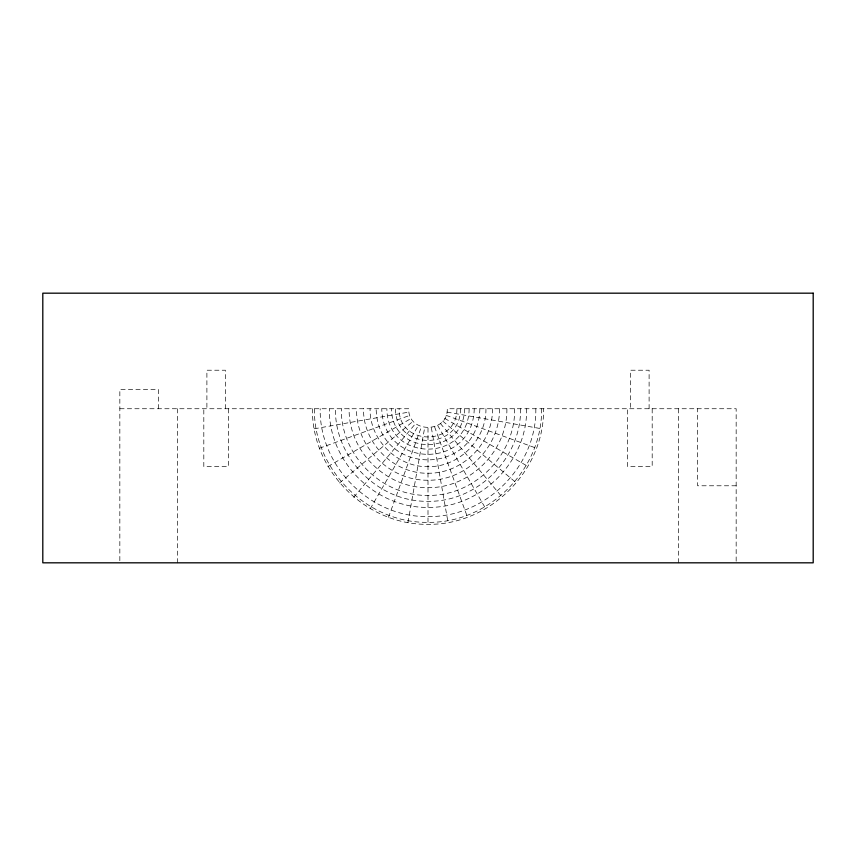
<?xml version="1.0" encoding="UTF-8"?>
<svg xmlns="http://www.w3.org/2000/svg" width="856" height="856" viewBox="0 0 856 856"><rect width="100%" height="100%" fill="white"/><g stroke="black" fill="none" stroke-linecap="round" stroke-linejoin="round"><path stroke-width="0.64" stroke-dasharray="4.28 3.21" d="M119.84 408.74L408.74 408.74C407.659 433.543 448.341 433.543 447.26 408.74L736.16 408.74L736.16 562.82M456.89 408.74C457.5 446.34 398.5 446.34 399.11 408.74M460.432 408.74C461.127 450.952 394.873 450.952 395.568 408.74M464.519 408.74C464.262 456.548 391.738 456.548 391.481 408.74M469.131 408.74C468.842 462.572 387.158 462.572 386.869 408.74M474.245 408.74C473.004 469.516 382.996 469.516 381.755 408.74M479.852 408.74C478.472 476.899 377.528 476.899 376.148 408.74M485.94 408.74C486.476 439.716 458.976 467.216 428 466.68C397.024 467.216 369.525 439.716 370.06 408.74M492.489 408.74C493.088 443.215 462.475 473.828 428 473.229C393.525 473.828 362.912 443.215 363.511 408.74M499.476 408.74C500.139 446.95 466.21 480.879 428 480.216C389.79 480.879 355.861 446.95 356.524 408.74M506.88 408.74C507.608 450.909 470.169 488.348 428 487.62C385.831 488.348 348.392 450.909 349.12 408.74M514.67 408.74C515.473 455.082 474.342 496.213 428 495.41C381.658 496.213 340.528 455.082 341.33 408.74M520.566 408.74C521.411 458.228 477.488 502.151 428 501.306C378.513 502.151 334.589 458.228 335.434 408.74M526.633 408.74C527.553 461.48 480.74 508.293 428 507.373C375.26 508.293 328.447 461.48 329.367 408.74M535.824 408.74C536.819 466.392 485.652 517.559 428 516.564C370.348 517.559 319.181 466.392 320.176 408.74M541.591 408.74C542.64 469.473 488.733 523.38 428 522.331C367.267 523.38 313.36 469.473 314.409 408.74M312.44 408.74C311.37 470.522 366.218 525.37 428 524.3C489.782 525.37 544.63 470.522 543.56 408.74M407.938 522.545L424.651 427.711M388.474 517.334L421.409 426.834M370.22 508.817L418.37 425.421M353.721 497.261L415.62 423.495M339.479 483.019L413.245 421.12M327.923 466.52L411.319 418.37M319.406 448.266L409.906 415.331M314.195 428.803L409.029 412.089M736.16 485.78L697.64 485.78L697.64 408.74M446.971 412.089L541.805 428.803M446.094 415.331L536.594 448.266M444.681 418.37L528.077 466.52M442.755 421.12L516.521 483.019M440.38 423.495L502.279 497.261M437.63 425.421L485.78 508.817M434.591 426.834L467.526 517.334M431.349 427.711L448.062 522.545M678.38 408.74L678.38 562.82M652.186 408.74L652.186 466.52L627.534 466.52L627.534 408.74M649.105 408.74L649.105 370.22L630.615 370.22L630.615 408.74M428 428L428 524.3M228.466 408.74L228.466 466.52L203.814 466.52L203.814 408.74M225.385 408.74L225.385 370.22L206.895 370.22L206.895 408.74M177.62 408.74L177.62 562.82M158.36 408.74L158.36 389.48L119.84 389.48L119.84 562.82"/><path stroke-width="1.28" d="M813.2 293.18L42.8 293.18L42.8 562.82L813.2 562.82L813.2 293.18"/></g></svg>
